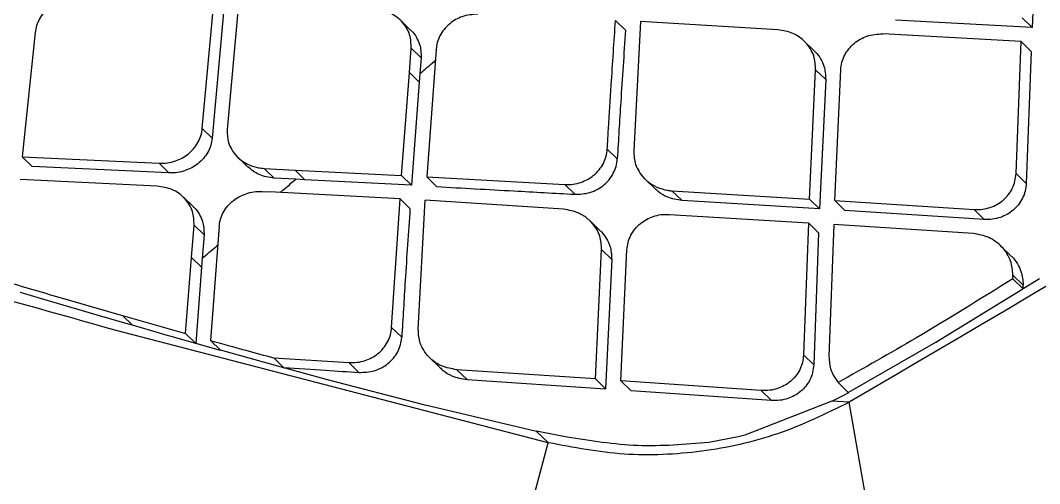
# Model space of a CAD drawing. Extents: x 400 to 501, y 484 to 634.
# Drawn here: x 486.318 to 487.625, y 514.734 to 515.328 of the extents above; entities that cross this region are included whole.
import ezdxf

# ---------------------------------------------------------------- set-up
doc = ezdxf.new("R2010")
doc.units = 0
doc.header["$MEASUREMENT"] = 0
doc.layers.add('DIM', color=3, linetype='Continuous')
doc.layers.add('GEOMETRY', color=3, linetype='Continuous', lineweight=25)

# ---------------------------------------------------------------- blocks, each defined once
blk = doc.blocks.new('2026 GRANDEE')
at = {"layer": 'GEOMETRY', "ltscale": 16}
for p, q in [((37.1982, -81.3559), (37.1905, -81.522)), ((36.1261, -81.6512), (36.1409, -81.4902)), ((36.1725, -81.4915), (36.158, -81.6527)), ((36.1535, -81.5025), (36.1388, -81.6635)), ((36.3933, -81.5252), (36.3806, -81.5128)), ((36.6561, -81.5127), (36.6689, -81.5251)), ((36.688, -81.5142), (36.6794, -81.6801)), ((36.8644, -81.5246), (36.688, -81.5142)), ((37.1905, -81.522), (37.0153, -81.5124)), ((37.1775, -81.5094), (37.1904, -81.5219)), ((35.9117, -81.5282), (35.8953, -81.6877)), ((37.1762, -81.5399), (36.9991, -81.5301)), ((36.9111, -81.5519), (36.8982, -81.5393)), ((37.1698, -81.709), (37.1762, -81.5399)), ((37.1762, -81.5399), (37.1892, -81.5525)), ((36.3917, -81.5797), (36.3941, -81.5484)), ((36.3941, -81.5484), (36.4069, -81.5607)), ((36.4259, -81.5504), (36.4139, -81.7134)), ((36.4259, -81.5504), (36.426, -81.5499)), ((37.1892, -81.5525), (37.1829, -81.7217)), ((36.4068, -81.5607), (36.4053, -81.5809)), ((36.3818, -81.7117), (36.3917, -81.5797)), ((36.3917, -81.5797), (36.4044, -81.5921)), ((36.4053, -81.5809), (36.4044, -81.5921)), ((36.9048, -81.7418), (36.9128, -81.5759)), ((36.9128, -81.5759), (36.9257, -81.5885)), ((36.9372, -81.7438), (36.945, -81.5761)), ((36.4044, -81.5921), (36.3946, -81.7241)), ((36.9257, -81.5885), (36.9178, -81.7544)), ((36.1261, -81.6512), (36.1388, -81.6635)), ((35.8953, -81.6877), (36.0707, -81.6959)), ((35.8953, -81.6877), (35.908, -81.7)), ((36.6455, -81.6778), (36.6584, -81.6902)), ((36.0834, -81.7082), (35.908, -81.7)), ((36.0707, -81.6959), (36.0834, -81.7082)), ((36.1715, -81.6882), (36.1843, -81.7006)), ((36.2054, -81.7025), (36.2451, -81.7046)), ((36.2054, -81.7025), (36.2181, -81.7149)), ((36.2451, -81.7046), (36.3818, -81.7117)), ((36.2451, -81.7046), (36.2578, -81.717)), ((36.3818, -81.7117), (36.3946, -81.7241)), ((36.4139, -81.7134), (36.5909, -81.7232)), ((36.4139, -81.7134), (36.4267, -81.7259)), ((37.1698, -81.709), (37.1828, -81.7217)), ((36.0682, -81.7252), (35.8925, -81.7167)), ((36.2461, -81.7164), (36.2181, -81.7149)), ((36.2578, -81.717), (36.2461, -81.7164)), ((36.3946, -81.7241), (36.2578, -81.717)), ((36.6038, -81.7357), (36.5909, -81.7232)), ((36.694, -81.7162), (36.7069, -81.7287)), ((36.1147, -81.7519), (36.102, -81.7395)), ((36.203, -81.7321), (36.212, -81.7325)), ((36.3797, -81.7415), (36.212, -81.7325)), ((36.7285, -81.7312), (36.9048, -81.7418)), ((36.7285, -81.7312), (36.7414, -81.7437)), ((36.369, -81.9065), (36.3797, -81.7415)), ((36.3797, -81.7415), (36.3925, -81.7539)), ((36.4031, -81.9091), (36.4118, -81.7433)), ((36.5895, -81.7549), (36.4118, -81.7433)), ((36.9178, -81.7544), (36.7414, -81.7437)), ((36.9048, -81.7418), (36.9178, -81.7544)), ((36.9372, -81.7438), (37.1159, -81.7552)), ((36.9502, -81.7565), (36.9372, -81.7438)), ((36.7252, -81.7614), (36.9035, -81.7724)), ((37.129, -81.7679), (36.9502, -81.7565)), ((37.129, -81.7679), (37.1159, -81.7552)), ((36.1123, -81.8168), (36.1156, -81.7752)), ((36.1156, -81.7752), (36.1284, -81.7876)), ((36.1477, -81.7769), (36.1468, -81.7877)), ((36.6365, -81.7824), (36.6235, -81.7699)), ((36.9035, -81.7724), (36.8971, -81.9415)), ((36.9035, -81.7724), (36.9165, -81.785)), ((36.9359, -81.7744), (36.9298, -81.9438)), ((37.1149, -81.7861), (36.9359, -81.7744)), ((36.1284, -81.7876), (36.126, -81.8177)), ((36.1468, -81.7877), (36.1366, -81.9232)), ((36.9165, -81.785), (36.9103, -81.9543)), ((37.1632, -81.8144), (37.15, -81.8017)), ((36.1048, -81.9143), (36.1123, -81.8168)), ((36.1123, -81.8168), (36.125, -81.8292)), ((36.126, -81.8177), (36.1251, -81.8292)), ((36.6303, -81.9725), (36.6383, -81.8066)), ((36.6512, -81.8192), (36.6383, -81.8066)), ((36.663, -81.9747), (36.6707, -81.807)), ((36.1251, -81.8292), (36.1177, -81.9271)), ((36.6512, -81.8192), (36.6434, -81.9852)), ((37.1788, -81.8568), (37.1657, -81.844)), ((37.1789, -81.8521), (37.1658, -81.8393)), ((37.2001, -81.8441), (37.1789, -81.8571)), ((37.0668, -81.9255), (37.1787, -81.8568)), ((37.1788, -81.8571), (37.179, -81.8521)), ((35.9186, -81.8693), (35.8929, -81.8617)), ((36.0017, -81.8937), (35.9186, -81.8694)), ((36.0266, -81.9009), (36.0018, -81.8937)), ((36.0236, -81.8913), (36.1048, -81.9143)), ((36.0236, -81.8913), (36.0364, -81.9037)), ((36.5699, -82.0543), (36.0157, -81.9103)), ((36.0364, -81.9037), (36.0267, -81.9009)), ((36.0827, -81.917), (36.0364, -81.9037)), ((36.369, -81.9065), (36.3819, -81.919)), ((36.0862, -81.918), (36.0827, -81.917)), ((36.1178, -81.9269), (36.0863, -81.918)), ((36.1048, -81.9143), (36.1177, -81.9268)), ((36.1366, -81.9232), (36.1495, -81.9357)), ((36.1494, -81.936), (36.1177, -81.9272)), ((36.2306, -81.958), (36.1495, -81.9357)), ((36.9547, -81.9899), (37.0668, -81.9255)), ((36.2177, -81.9454), (36.314, -81.9515)), ((36.2177, -81.9454), (36.2306, -81.958)), ((36.4179, -81.9453), (36.4309, -81.9579)), ((36.8971, -81.9415), (36.9103, -81.9543)), ((36.2324, -81.9588), (36.2305, -81.9583)), ((36.2418, -81.9614), (36.2324, -81.9588)), ((36.2866, -81.9734), (36.2418, -81.9613)), ((36.314, -81.9515), (36.327, -81.9641)), ((36.6303, -81.9725), (36.4527, -81.9606)), ((36.4657, -81.9732), (36.4527, -81.9606)), ((36.412, -82.0059), (36.2866, -81.9734)), ((36.4657, -81.9732), (36.6434, -81.9852)), ((36.6434, -81.9852), (36.6303, -81.9725)), ((36.8429, -81.9874), (36.663, -81.9747)), ((36.663, -81.9747), (36.6761, -81.9875)), ((36.8561, -82.0002), (36.6761, -81.9875)), ((36.8561, -82.0001), (36.8429, -81.9874)), ((36.9416, -81.9771), (36.9547, -81.9899)), ((36.9337, -82.0011), (36.822, -82.0446)), ((36.9558, -82.0024), (36.9337, -82.0011)), ((36.9469, -81.9944), (36.9338, -82.0011)), ((36.9549, -81.9903), (36.9469, -81.9944)), ((36.4174, -82.0073), (36.412, -82.0059)), ((36.5549, -82.0397), (36.4174, -82.0073)), ((37.0899, -82.7654), (36.9558, -82.0023)), ((36.5613, -82.0409), (36.5549, -82.0396)), ((36.57, -82.0543), (36.5549, -82.0397)), ((36.594, -82.0471), (36.5613, -82.0409)), ((36.8133, -82.0468), (36.7759, -82.054)), ((36.822, -82.0446), (36.8133, -82.0468))]:
    blk.add_line(p, q, dxfattribs=at)
at = {"layer": 'GEOMETRY', "ltscale": 16, "flags": 128}
for points in [[(37.1657, -81.844), (37.1657, -81.8414), (37.1658, -81.8393)], [(36.372, -82.7948), (36.471, -82.4245), (36.5699, -82.0543)]]:
    blk.add_lwpolyline(points, dxfattribs=at)
at = {"layer": 'GEOMETRY', "ltscale": 16}
for points, knots in [([(36.6905, -86.4596), (36.8381, -86.4165), (37.1307, -86.3312), (37.5611, -86.1898), (37.9886, -86.0371), (38.4208, -85.8678), (38.8567, -85.6806), (39.2868, -85.4779), (39.735, -85.2466), (40.1984, -84.9824), (40.6732, -84.681), (41.12, -84.3656), (41.5399, -84.0372), (41.9344, -83.6966), (42.3107, -83.3382), (42.669, -82.9614), (43.0096, -82.5663), (43.3373, -82.1464), (43.6515, -81.7006), (43.9514, -81.2277), (44.2143, -80.7659), (44.4449, -80.319), (44.6472, -79.8897), (44.8341, -79.4545), (45.0032, -79.0227), (45.156, -78.5954), (45.2974, -78.165), (45.3827, -77.8724), (45.4258, -77.7247)], [0, 0, 0, 0, 0.035525, 0.070388, 0.104613, 0.140366, 0.177593, 0.214175, 0.250155, 0.29407, 0.337324, 0.380018, 0.420328, 0.460404, 0.500344, 0.540322, 0.580441, 0.620795, 0.663303, 0.706365, 0.750082, 0.785996, 0.822507, 0.859661, 0.895376, 0.929604, 0.96447, 1, 1, 1, 1]), ([(41.2596, -77.8312), (41.1255, -78.0452), (40.8572, -78.4732), (40.4045, -79.0816), (39.9167, -79.6617), (39.3905, -80.2076), (38.828, -80.7163), (38.2326, -81.1858), (37.6101, -81.6194), (37.1739, -81.8747), (36.9558, -82.0023)], [0, 0, 0, 0, 0.125001, 0.250001, 0.375003, 0.499997, 0.624991, 0.749994, 0.874996, 1, 1, 1, 1]), ([(42.0109, -77.9934), (41.892, -78.1931), (41.6544, -78.5923), (41.2583, -79.1661), (40.835, -79.7182), (40.3828, -80.2445), (39.9009, -80.7405), (39.3899, -81.2062), (38.8503, -81.6421), (38.2851, -82.0479), (37.6993, -82.4266), (37.2931, -82.6524), (37.0899, -82.7654)], [0, 0, 0, 0, 0.100345, 0.20059, 0.300906, 0.400755, 0.500092, 0.599382, 0.699069, 0.799349, 0.899659, 1, 1, 1, 1]), ([(42.0254, -78.0022), (42.0172, -78.0162), (41.9955, -78.0528), (41.9562, -78.1196), (41.9104, -78.1971), (41.8652, -78.273), (41.826, -78.3375), (41.7883, -78.3984), (41.7498, -78.4596), (41.6794, -78.5702), (41.5772, -78.7267), (41.4062, -78.979), (41.1915, -79.2784), (40.9126, -79.6412), (40.6049, -80.013), (40.265, -80.3893), (39.8786, -80.7807), (39.4372, -81.1846), (38.9362, -81.5948), (38.4704, -81.9369), (38.0506, -82.2192), (37.7797, -82.389), (37.6011, -82.4962), (37.5174, -82.5455), (37.4331, -82.5944), (37.351, -82.6413), (37.2664, -82.6888), (37.1829, -82.7343), (37.1248, -82.7659), (37.098, -82.7805)], [0, 0, 0, 0, 0.007015, 0.018363, 0.033423, 0.04585, 0.056436, 0.065972, 0.076735, 0.087613, 0.12255, 0.157338, 0.219068, 0.281467, 0.354683, 0.427219, 0.500115, 0.591822, 0.685047, 0.779146, 0.840884, 0.903128, 0.916964, 0.930722, 0.945004, 0.958992, 0.971501, 0.986828, 1, 1, 1, 1]), ([(36.0157, -81.9103), (35.8638, -81.8676), (35.5594, -81.7819), (35.1189, -81.6445), (34.6958, -81.5059), (34.3392, -81.3834), (34.0464, -81.2803), (33.8125, -81.1967), (33.5951, -81.1184), (33.3961, -81.0467), (33.2146, -80.9818), (33.1136, -80.9469), (33.0632, -80.9294)], [0, 0, 0, 0, 0.1280884, 0.2568048, 0.3836102, 0.5088305, 0.5930086, 0.6749207, 0.7545369, 0.8369035, 0.9186293, 1, 1, 1, 1]), ([(36.3656, -82.809), (36.2471, -82.7598), (36.0038, -82.6588), (35.6474, -82.5037), (35.2889, -82.3435), (34.9415, -82.1832), (34.6052, -82.0243), (34.3448, -81.8991), (34.1529, -81.8061), (34.0215, -81.7418), (33.8939, -81.6789), (33.7716, -81.6184), (33.6558, -81.5621), (33.5458, -81.5078), (33.4429, -81.4558), (33.3465, -81.4078), (33.2614, -81.3664), (33.1875, -81.3306), (33.119, -81.2964), (33.0551, -81.2644), (32.9874, -81.2316), (32.9215, -81.2034), (32.8815, -81.1818), (32.8632, -81.172)], [0, 0, 0, 0, 0.082249, 0.168725, 0.250938, 0.337838, 0.421226, 0.501438, 0.538138, 0.573957, 0.608923, 0.645818, 0.681064, 0.714276, 0.751294, 0.786327, 0.81865, 0.848238, 0.87506, 0.90615, 0.934321, 0.970126, 1, 1, 1, 1]), ([(32.8636, -81.1717), (32.9041, -81.1907), (32.9849, -81.2289), (33.1234, -81.2941), (33.2784, -81.3661), (33.452, -81.4471), (33.6431, -81.5406), (33.8544, -81.6419), (34.0767, -81.7531), (34.3578, -81.8893), (34.7004, -82.054), (35.1059, -82.2438), (35.5212, -82.4319), (35.9431, -82.6166), (36.2291, -82.7354), (36.372, -82.7947)], [0, 0, 0, 0, 0.062561, 0.125095, 0.187382, 0.249789, 0.312754, 0.37631, 0.439124, 0.501607, 0.601699, 0.701611, 0.80118, 0.900668, 1, 1, 1, 1]), ([(36.2828, -83.2998), (36.1585, -83.2367), (35.9096, -83.1104), (35.5421, -82.9141), (35.179, -82.7152), (34.8226, -82.514), (34.4738, -82.3128), (34.163, -82.1307), (33.8916, -81.9713), (33.6595, -81.8359), (33.4438, -81.7115), (33.2482, -81.6022), (33.0746, -81.5079), (32.9226, -81.4271), (32.7882, -81.3579), (32.7111, -81.318), (32.6725, -81.298)], [0, 0, 0, 0, 0.082411, 0.164951, 0.247638, 0.330248, 0.412935, 0.496232, 0.559503, 0.622548, 0.685579, 0.749219, 0.81255, 0.875197, 0.937632, 1, 1, 1, 1]), ([(36.2676, -83.3303), (36.1395, -83.2686), (35.8831, -83.145), (35.5031, -82.9551), (35.1272, -82.7634), (34.7586, -82.5698), (34.3987, -82.3759), (34.0797, -82.1996), (33.8034, -82.0444), (33.5696, -81.9115), (33.3547, -81.788), (33.162, -81.6779), (32.9924, -81.5799), (32.8449, -81.4936), (32.7155, -81.4161), (32.6416, -81.3712), (32.6047, -81.3488)], [0, 0, 0, 0, 0.082589, 0.165416, 0.24837, 0.331192, 0.414034, 0.497446, 0.560621, 0.623393, 0.686188, 0.749611, 0.812567, 0.875073, 0.937549, 1, 1, 1, 1]), ([(35.9672, -81.4837), (35.9636, -81.4837), (35.9566, -81.4839), (35.9438, -81.4873), (35.9322, -81.4935), (35.9229, -81.5023), (35.9172, -81.5104), (35.9132, -81.5191), (35.9122, -81.5252), (35.9117, -81.5282)], [0, 0, 0, 0, 0.139969, 0.269845, 0.499012, 0.626264, 0.751853, 0.876265, 1, 1, 1, 1]), ([(36.3941, -81.5484), (36.3939, -81.5425), (36.3936, -81.5332), (36.3882, -81.5218), (36.3802, -81.5114), (36.3666, -81.5017), (36.3535, -81.4997), (36.347, -81.4987)], [0, 0, 0, 0, 0.228407, 0.359359, 0.501415, 0.750649, 1, 1, 1, 1]), ([(36.4794, -81.5046), (36.4725, -81.5052), (36.4597, -81.5063), (36.4451, -81.5149), (36.4361, -81.524), (36.4307, -81.5322), (36.4271, -81.5409), (36.4264, -81.5469), (36.426, -81.5499)], [0, 0, 0, 0, 0.26494, 0.497759, 0.629944, 0.757265, 0.880376, 1, 1, 1, 1]), ([(36.6455, -81.6778), (36.6457, -81.6746), (36.6462, -81.6658), (36.6479, -81.6384), (36.6512, -81.5865), (36.6543, -81.5403), (36.6561, -81.5127)], [0, 0, 0, 0, 0.056897, 0.158738, 0.497267, 1, 1, 1, 1]), ([(36.3931, -81.5254), (36.3935, -81.5256), (36.3969, -81.5279), (36.4007, -81.5343), (36.4064, -81.5455), (36.4067, -81.5548), (36.4069, -81.5607)], [0, 0, 0, 0, 0.034998, 0.308982, 0.561202, 1, 1, 1, 1]), ([(36.6689, -81.5251), (36.6668, -81.5559), (36.6632, -81.6108), (36.6598, -81.666), (36.6584, -81.6902)], [0, 0, 0, 0, 0.56, 1, 1, 1, 1]), ([(36.9128, -81.5759), (36.9124, -81.5699), (36.9116, -81.5568), (36.9007, -81.5402), (36.8843, -81.528), (36.8711, -81.5258), (36.8644, -81.5246)], [0, 0, 0, 0, 0.23121, 0.498605, 0.749523, 1, 1, 1, 1]), ([(36.945, -81.5761), (36.9454, -81.5729), (36.9461, -81.5664), (36.9498, -81.5573), (36.9551, -81.549), (36.9641, -81.5398), (36.9757, -81.5334), (36.9886, -81.5302), (36.9956, -81.5301), (36.9991, -81.5301)], [0, 0, 0, 0, 0.127056, 0.252097, 0.375858, 0.499094, 0.733903, 0.86298, 1, 1, 1, 1]), ([(36.9109, -81.5521), (36.9114, -81.5524), (36.9149, -81.555), (36.9191, -81.5617), (36.9249, -81.5732), (36.9254, -81.5826), (36.9257, -81.5885)], [0, 0, 0, 0, 0.045851, 0.322233, 0.573443, 1, 1, 1, 1]), ([(36.4053, -81.5809), (36.4113, -81.5758), (36.4178, -81.5702), (36.4244, -81.5646), (36.4249, -81.5641)], [0, 0, 0, 0, 0.919353, 1, 1, 1, 1]), ([(41.2365, -82.2705), (41.0587, -82.4443), (40.7019, -82.7927), (40.138, -83.288), (39.5517, -83.7637), (38.9437, -84.2142), (38.4391, -84.5551), (38.0524, -84.7992), (37.7861, -84.9553), (37.5548, -85.0693), (37.3582, -85.1431), (37.2003, -85.1869), (37.0311, -85.214), (36.8509, -85.2187), (36.6648, -85.1978), (36.4358, -85.1439), (36.1763, -85.0483), (35.8919, -84.9172), (35.62, -84.7825), (35.3557, -84.6486), (35.0995, -84.5142), (34.85, -84.379), (34.5456, -84.2083), (34.1921, -83.9997), (33.801, -83.7527), (33.4338, -83.5048), (33.0918, -83.2598), (32.7745, -83.0222), (32.4816, -82.7966), (32.2119, -82.5886), (31.9743, -82.3985), (31.7757, -82.2272), (31.6169, -82.0773), (31.4965, -81.9506), (31.4118, -81.8477), (31.359, -81.7672), (31.3321, -81.7051), (31.3236, -81.6553), (31.3233, -81.6239), (31.3232, -81.608)], [0, 0, 0, 0, 0.046682, 0.093637, 0.140881, 0.188451, 0.235683, 0.255228, 0.27432, 0.293663, 0.303559, 0.31372, 0.324384, 0.33566, 0.347466, 0.359469, 0.379818, 0.399449, 0.418668, 0.437429, 0.455994, 0.47431, 0.492578, 0.52473, 0.556984, 0.589484, 0.622161, 0.654919, 0.687793, 0.720479, 0.752758, 0.784377, 0.815422, 0.845989, 0.876215, 0.906459, 0.936911, 0.968039, 1, 1, 1, 1]), ([(41.38, -82.4141), (41.2002, -82.5897), (40.8396, -82.942), (40.2698, -83.443), (39.6777, -83.9247), (39.0638, -84.3813), (38.5545, -84.7288), (38.1622, -84.9802), (37.885, -85.1444), (37.6382, -85.2663), (37.4222, -85.3468), (37.2432, -85.3956), (37.0482, -85.4254), (36.8399, -85.429), (36.6269, -85.4029), (36.3724, -85.3393), (36.0928, -85.2304), (35.7953, -85.0838), (35.5174, -84.935), (35.2503, -84.7876), (34.9919, -84.6399), (34.7402, -84.4922), (34.4328, -84.307), (34.0751, -84.0834), (33.6776, -83.8221), (33.3027, -83.5631), (32.9518, -83.3096), (32.6246, -83.0652), (32.3211, -82.834), (32.0398, -82.6206), (31.7897, -82.4252), (31.5777, -82.2486), (31.4057, -82.0937), (31.2734, -81.9631), (31.1786, -81.8574), (31.1178, -81.7756), (31.0851, -81.7134), (31.0724, -81.6643), (31.0704, -81.6329), (31.0694, -81.617)], [0, 0, 0, 0, 0.0456789, 0.0916212, 0.1378506, 0.1844059, 0.2306465, 0.249899, 0.2691089, 0.2892052, 0.2998183, 0.3109664, 0.3228846, 0.3355735, 0.3487187, 0.3617853, 0.3832034, 0.4032086, 0.4223821, 0.4410762, 0.4595915, 0.4778631, 0.4960966, 0.5281897, 0.5603529, 0.5926974, 0.6251367, 0.6575764, 0.6900658, 0.7224113, 0.7545458, 0.7861436, 0.8172255, 0.8478482, 0.8780978, 0.9082565, 0.9384199, 0.9689667, 1, 1, 1, 1]), ([(36.1811, -84.0929), (36.0448, -84.0224), (35.7727, -83.8814), (35.3744, -83.6714), (34.9868, -83.4622), (34.6123, -83.253), (34.2514, -83.0427), (33.9062, -82.8315), (33.58, -82.6202), (33.2776, -82.4107), (33.0259, -82.223), (32.8197, -82.0572), (32.653, -81.9131), (32.5044, -81.7739), (32.4246, -81.6904), (32.3848, -81.6486)], [0, 0, 0, 0, 0.083389, 0.166545, 0.249266, 0.331863, 0.414655, 0.498053, 0.581911, 0.665729, 0.748937, 0.811246, 0.87376, 0.936869, 1, 1, 1, 1]), ([(36.0707, -81.6959), (36.0744, -81.6958), (36.0814, -81.6958), (36.0944, -81.6925), (36.106, -81.6863), (36.1152, -81.6775), (36.1208, -81.6695), (36.1247, -81.6606), (36.1257, -81.6543), (36.1261, -81.6512)], [0, 0, 0, 0, 0.140243, 0.270369, 0.500198, 0.624107, 0.748914, 0.874009, 1, 1, 1, 1]), ([(36.158, -81.6527), (36.1581, -81.6583), (36.1584, -81.6674), (36.1637, -81.6789), (36.1718, -81.6896), (36.1838, -81.6978), (36.1964, -81.7017), (36.203, -81.7023), (36.2054, -81.7025)], [0, 0, 0, 0, 0.219588, 0.3524444, 0.5007387, 0.7499722, 0.9096738, 1, 1, 1, 1]), ([(36.1388, -81.6635), (36.1384, -81.6667), (36.1374, -81.6729), (36.1335, -81.6818), (36.1278, -81.6899), (36.1186, -81.6987), (36.107, -81.7049), (36.0941, -81.7081), (36.0871, -81.7082), (36.0834, -81.7082)], [0, 0, 0, 0, 0.12614, 0.251296, 0.37608, 0.50119, 0.730542, 0.860264, 1, 1, 1, 1]), ([(36.5909, -81.7232), (36.5946, -81.7232), (36.6016, -81.7232), (36.6145, -81.72), (36.6262, -81.7136), (36.6354, -81.7045), (36.6408, -81.6961), (36.6445, -81.6871), (36.6452, -81.6808), (36.6455, -81.6778)], [0, 0, 0, 0, 0.138751, 0.268542, 0.501595, 0.626291, 0.752773, 0.880722, 1, 1, 1, 1]), ([(36.6794, -81.6801), (36.6798, -81.686), (36.6804, -81.6954), (36.6861, -81.707), (36.6909, -81.7132), (36.695, -81.7172), (36.6999, -81.7214), (36.709, -81.727), (36.7197, -81.7302), (36.7265, -81.7311), (36.7283, -81.7312), (36.7285, -81.7312)], [0, 0, 0, 0, 0.2248694, 0.3553982, 0.4979708, 0.5255183, 0.5765142, 0.7484734, 0.929616, 0.9927976, 1, 1, 1, 1]), ([(36.2181, -81.7149), (36.2114, -81.714), (36.1985, -81.7121), (36.189, -81.7042), (36.1844, -81.7003)], [0, 0, 0, 0, 0.521403, 1, 1, 1, 1]), ([(36.6038, -81.7357), (36.6104, -81.7355), (36.6204, -81.7351), (36.6327, -81.7297), (36.6411, -81.7242), (36.6481, -81.7172), (36.6535, -81.7089), (36.6572, -81.6998), (36.658, -81.6935), (36.6584, -81.6902)], [0, 0, 0, 0, 0.248922, 0.377208, 0.498893, 0.624576, 0.749169, 0.872663, 1, 1, 1, 1]), ([(37.1159, -81.7552), (37.1195, -81.7552), (37.1265, -81.7553), (37.1396, -81.7521), (37.1512, -81.7457), (37.1601, -81.7365), (37.1653, -81.7282), (37.1688, -81.7189), (37.1695, -81.7124), (37.1698, -81.709)], [0, 0, 0, 0, 0.137791, 0.267236, 0.501958, 0.622859, 0.745749, 0.871184, 1, 1, 1, 1]), ([(32.4072, -81.7178), (32.4412, -81.752), (32.5106, -81.8219), (32.6365, -81.9361), (32.7699, -82.0509), (32.9056, -82.1615), (33.0396, -82.2662), (33.2121, -82.396), (33.4342, -82.5557), (33.7176, -82.7484), (33.9926, -82.9264), (34.2523, -83.0883), (34.4924, -83.2338), (34.7392, -83.3793), (34.9926, -83.5252), (35.2563, -83.6738), (35.5401, -83.8307), (35.8437, -83.9957), (36.0571, -84.1096), (36.164, -84.1666)], [0, 0, 0, 0, 0.054035, 0.11035, 0.162427, 0.210558, 0.254908, 0.295593, 0.372225, 0.448857, 0.525113, 0.581757, 0.63816, 0.694558, 0.751067, 0.80778, 0.867441, 0.933582, 1, 1, 1, 1]), ([(36.1156, -81.7752), (36.1154, -81.7692), (36.1151, -81.76), (36.1096, -81.7485), (36.1016, -81.7381), (36.0879, -81.7283), (36.0747, -81.7262), (36.0682, -81.7252)], [0, 0, 0, 0, 0.22909, 0.359745, 0.501114, 0.75066, 1, 1, 1, 1]), ([(36.2261, -81.7333), (36.2272, -81.7323), (36.2339, -81.7267), (36.2405, -81.721), (36.2461, -81.7164)], [0, 0, 0, 0, 0.171931, 1, 1, 1, 1]), ([(36.4267, -81.7259), (36.4597, -81.7277), (36.5187, -81.7309), (36.5778, -81.7342), (36.6038, -81.7357)], [0, 0, 0, 0, 0.56, 1, 1, 1, 1]), ([(37.1829, -81.7217), (37.1826, -81.7251), (37.1819, -81.7316), (37.1784, -81.7409), (37.1732, -81.7492), (37.1643, -81.7585), (37.1527, -81.7649), (37.1396, -81.768), (37.1326, -81.768), (37.129, -81.7679)], [0, 0, 0, 0, 0.128784, 0.254115, 0.376834, 0.498004, 0.732893, 0.862307, 1, 1, 1, 1]), ([(36.1477, -81.7769), (36.1481, -81.7737), (36.149, -81.7675), (36.1529, -81.7585), (36.1585, -81.7504), (36.1678, -81.7415), (36.1795, -81.7353), (36.1924, -81.7321), (36.1994, -81.7321), (36.203, -81.7321)], [0, 0, 0, 0, 0.125302, 0.250179, 0.375304, 0.501347, 0.732339, 0.861581, 1, 1, 1, 1]), ([(36.7414, -81.7437), (36.7348, -81.7426), (36.7237, -81.7408), (36.7127, -81.7341), (36.7083, -81.7299), (36.7069, -81.7287)], [0, 0, 0, 0, 0.513276, 0.857511, 1, 1, 1, 1]), ([(36.1145, -81.7522), (36.115, -81.7525), (36.1185, -81.7548), (36.1223, -81.7613), (36.128, -81.7725), (36.1282, -81.7817), (36.1284, -81.7876)], [0, 0, 0, 0, 0.043902, 0.315467, 0.565364, 1, 1, 1, 1]), ([(36.3925, -81.7539), (36.3904, -81.7847), (36.3867, -81.8396), (36.3834, -81.8948), (36.3819, -81.919)], [0, 0, 0, 0, 0.56, 1, 1, 1, 1]), ([(36.6383, -81.8066), (36.6379, -81.8007), (36.6374, -81.7913), (36.6317, -81.7795), (36.6273, -81.7737), (36.6243, -81.7706), (36.623, -81.7693), (36.6183, -81.7651), (36.6077, -81.7581), (36.5962, -81.7561), (36.5895, -81.7549)], [0, 0, 0, 0, 0.223988, 0.354978, 0.498595, 0.506502, 0.521139, 0.570596, 0.749813, 1, 1, 1, 1]), ([(36.6707, -81.807), (36.6711, -81.8037), (36.6718, -81.7973), (36.6755, -81.7882), (36.6809, -81.7799), (36.6899, -81.7708), (36.7016, -81.7645), (36.7146, -81.7613), (36.7216, -81.7614), (36.7252, -81.7614)], [0, 0, 0, 0, 0.126648, 0.251458, 0.375222, 0.49875, 0.732968, 0.862318, 1, 1, 1, 1]), ([(36.6365, -81.7824), (36.637, -81.7829), (36.6401, -81.7861), (36.6448, -81.7924), (36.6504, -81.804), (36.6509, -81.8133), (36.6512, -81.8192)], [0, 0, 0, 0, 0.05321, 0.328027, 0.577465, 1, 1, 1, 1]), ([(37.1658, -81.8393), (37.1652, -81.8331), (37.164, -81.8196), (37.1525, -81.8024), (37.1354, -81.7897), (37.1217, -81.7873), (37.1149, -81.7861)], [0, 0, 0, 0, 0.2278393, 0.4979306, 0.7496315, 1, 1, 1, 1]), ([(36.126, -81.8177), (36.1317, -81.8129), (36.1384, -81.8073), (36.145, -81.8018), (36.1458, -81.801)], [0, 0, 0, 0, 0.871111, 1, 1, 1, 1]), ([(37.163, -81.8146), (37.1635, -81.8149), (37.1671, -81.8177), (37.1716, -81.8246), (37.1777, -81.8365), (37.1785, -81.8461), (37.179, -81.8521)], [0, 0, 0, 0, 0.041586, 0.324988, 0.579234, 1, 1, 1, 1]), ([(37.1657, -81.844), (37.1244, -81.8697), (37.0507, -81.9157), (36.975, -81.9583), (36.9416, -81.9771)], [0, 0, 0, 0, 0.559001, 1, 1, 1, 1]), ([(35.88, -81.8493), (35.9042, -81.8564), (35.9519, -81.8706), (35.9999, -81.8844), (36.0236, -81.8913)], [0, 0, 0, 0, 0.5066, 1, 1, 1, 1]), ([(36.314, -81.9515), (36.3176, -81.9515), (36.3247, -81.9516), (36.3378, -81.9485), (36.3495, -81.9423), (36.3586, -81.9333), (36.364, -81.9252), (36.3678, -81.9161), (36.3686, -81.9097), (36.369, -81.9065)], [0, 0, 0, 0, 0.139448, 0.269545, 0.502085, 0.624486, 0.748099, 0.873011, 1, 1, 1, 1]), ([(36.4527, -81.9606), (36.4459, -81.9594), (36.4347, -81.9575), (36.4234, -81.9503), (36.4157, -81.9435), (36.41, -81.9361), (36.4041, -81.9244), (36.4035, -81.915), (36.4031, -81.9091)], [0, 0, 0, 0, 0.251183, 0.415925, 0.501899, 0.644254, 0.774716, 1, 1, 1, 1]), ([(36.1366, -81.9232), (36.1517, -81.9274), (36.1787, -81.9349), (36.2058, -81.9422), (36.2177, -81.9454)], [0, 0, 0, 0, 0.560014, 1, 1, 1, 1]), ([(36.327, -81.9641), (36.3336, -81.9639), (36.3436, -81.9636), (36.356, -81.9584), (36.3645, -81.9529), (36.3716, -81.946), (36.377, -81.9378), (36.3808, -81.9286), (36.3816, -81.9223), (36.382, -81.919)], [0, 0, 0, 0, 0.24898, 0.377409, 0.498886, 0.624703, 0.749132, 0.872736, 1, 1, 1, 1]), ([(36.8971, -81.9415), (36.8968, -81.9448), (36.8962, -81.9514), (36.8926, -81.9607), (36.8874, -81.969), (36.8785, -81.9781), (36.8667, -81.9845), (36.8537, -81.9875), (36.8466, -81.9874), (36.8429, -81.9874)], [0, 0, 0, 0, 0.128492, 0.253719, 0.376576, 0.497608, 0.7319, 0.861607, 1, 1, 1, 1]), ([(36.9298, -81.9438), (36.9303, -81.9499), (36.9312, -81.9621), (36.9381, -81.9721), (36.9416, -81.9771)], [0, 0, 0, 0, 0.495317, 1, 1, 1, 1]), ([(36.2306, -81.958), (36.2486, -81.9591), (36.2807, -81.9611), (36.3128, -81.9632), (36.327, -81.9641)], [0, 0, 0, 0, 0.56, 1, 1, 1, 1]), ([(36.4309, -81.9579), (36.4322, -81.9591), (36.4367, -81.9633), (36.4478, -81.9701), (36.4589, -81.972), (36.4657, -81.9732)], [0, 0, 0, 0, 0.142645, 0.482254, 1, 1, 1, 1]), ([(36.9103, -81.9543), (36.91, -81.9576), (36.9093, -81.9642), (36.9058, -81.9735), (36.9005, -81.9818), (36.8916, -81.991), (36.8799, -81.9973), (36.8668, -82.0003), (36.8597, -82.0002), (36.8561, -82.0002)], [0, 0, 0, 0, 0.128694, 0.253981, 0.376762, 0.498226, 0.732464, 0.861951, 1, 1, 1, 1]), ([(34.5635, -83.6847), (34.638, -83.7282), (34.7904, -83.8171), (35.0329, -83.9559), (35.2904, -84.1014), (35.5621, -84.2533), (35.8444, -84.4086), (36.1172, -84.5401), (36.3765, -84.6382), (36.6156, -84.6996), (36.8574, -84.7255), (37.096, -84.7117), (37.3285, -84.6611), (37.5524, -84.5815), (37.7685, -84.4808), (38.0945, -84.3014), (38.5191, -84.027), (39.0425, -83.6626), (39.549, -83.2766), (40.0395, -82.8712), (40.5151, -82.4486), (40.8181, -82.1519), (40.9696, -82.0036)], [0, 0, 0, 0, 0.038333, 0.078309, 0.119952, 0.16295, 0.207367, 0.251798, 0.284862, 0.317392, 0.348709, 0.379728, 0.410503, 0.441526, 0.472472, 0.50351, 0.586619, 0.669375, 0.752106, 0.834752, 0.917379, 1, 1, 1, 1]), ([(36.9558, -82.0023), (36.9256, -82.0171), (36.8652, -82.0466), (36.7667, -82.0678), (36.6667, -82.0726), (36.6022, -82.0604), (36.5699, -82.0543)], [0, 0, 0, 0, 0.249972, 0.499969, 0.74998, 1, 1, 1, 1]), ([(36.7759, -82.054), (36.7454, -82.0565), (36.6841, -82.0616), (36.6241, -82.0519), (36.594, -82.0471)], [0, 0, 0, 0, 0.498154, 1, 1, 1, 1])]:
    blk.add_open_spline(points, degree=3, knots=knots, dxfattribs=at)

msp = doc.modelspace()

# ---------------------------------------------------------------- block references
at = {"layer": 'DIM'}
msp.add_blockref('2026 GRANDEE', (450.4248, 596.8403), dxfattribs=at)

doc.saveas('drawing.dxf')
